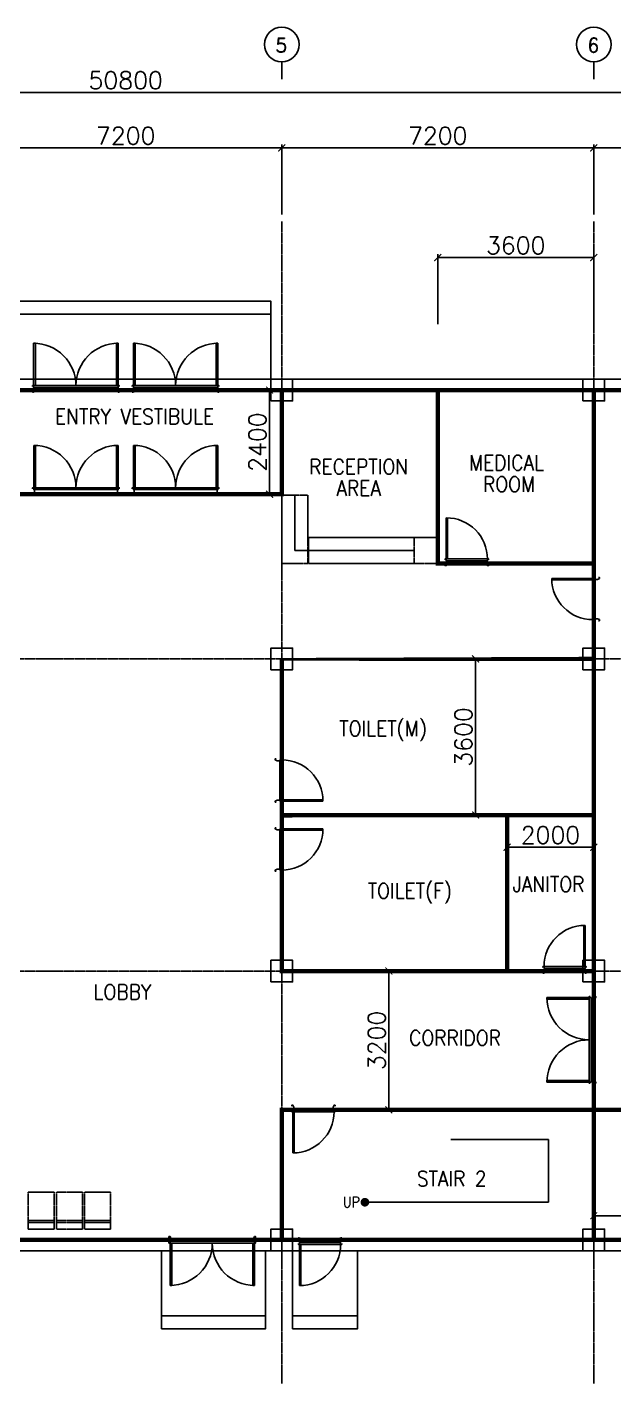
# Model space of a CAD drawing. Header units: millimetres. Extents: x -232466 to 860779, y -177975 to 311634.
# Drawn here: x 268070 to 281609, y -63111 to -31817 of the extents above; entities that cross this region are included whole.
import ezdxf
from ezdxf.enums import TextEntityAlignment as Align

# ---------------------------------------------------------------- set-up
doc = ezdxf.new("R2010")
doc.units = ezdxf.units.MM
for name, pattern in [('AXES', [50.800000000000004, 31.75, -6.35, 6.35, -6.35]), ('CENTER', [2, 1.25, -0.25, 0.25, -0.25]), ('HID', [2.3, 1.5, -0.8])]:
    doc.linetypes.add(name, pattern=pattern)
doc.layers.add('0 외형선', color=3, linetype='Continuous', lineweight=25)
doc.layers.add('TEXT', color=7, linetype='Continuous', lineweight=15)
for name, color, linetype in [('4ELE', 4, 'Continuous'), ('Center Line', 1, 'CENTER'), ('COL', 2, 'Continuous'), ('dim', 7, 'Continuous'), ('DOOR', 4, 'Continuous'), ('Equipment', 7, 'Continuous'), ('G', 3, 'Continuous'), ('LED', 7, 'Continuous'), ('SYM', 7, 'Continuous')]:
    doc.layers.add(name, color=color, linetype=linetype)
doc.styles.add('ROMAND', font='romand')
doc.styles.add('RomanS', font='romans.shx')
doc.dimstyles.new('HYUNDAI', dxfattribs={"dimscale": 120, "dimtxt": 3, "dimasz": 3, "dimexe": 1, "dimexo": 2, "dimgap": 1, "dimtad": 1, "dimdec": 0, "dimdsep": 46, "dimtxsty": 'RomanS', "dimcen": 0, "dimclrd": 256, "dimclre": 256, "dimclrt": 3, "dimadec": 0, "dimazin": 0, "dimtfac": 1, "dimtdec": 0, "dimtix": 1, "dimtmove": 2, "dimatfit": 3, "dimfxl": 1, "dimtvp": 1, "dimtolj": 1, "dimarcsym": 0})

# ---------------------------------------------------------------- blocks, each defined once
blk = doc.blocks.new('_ArchTick')
at = {"color": 0, "linetype": 'ByBlock', "const_width": 0.15}
blk.add_lwpolyline([(-0.5, -0.5), (0.5, 0.5)], dxfattribs=at)
blk = doc.blocks.new('*D810')
at = {"layer": 'Defpoints', "color": 0}
for p in [(295744.7824751275, -33323.91181997079), (244944.7824751275, -36301.82873644624), (295744.7824751275, -36301.82873644624)]:
    blk.add_point(p, dxfattribs=at)
at = {"layer": 'dim', "lineweight": -2}
for p, q in [((244944.7824751275, -36141.82873644624), (244944.7824751275, -33243.91181997079)), ((244944.7824751275, -33323.91181997079), (295744.7824751275, -33323.91181997079)), ((295744.7824751275, -36141.82873644624), (295744.7824751275, -33243.91181997079))]:
    blk.add_line(p, q, dxfattribs=at)
at = {"layer": 'dim', "lineweight": -2, "xscale": 160, "yscale": 160, "zscale": 160, "rotation": 180}
blk.add_blockref('_ArchTick', (244944.7824751275, -33323.91181997079), dxfattribs=at)
at = {"layer": 'dim', "lineweight": -2, "xscale": 160, "yscale": 160, "zscale": 160}
blk.add_blockref('_ArchTick', (295744.7824751275, -33323.91181997079), dxfattribs=at)
at = {"layer": 'dim', "color": 0, "insert": (270344.7824751275, -33043.91181997079), "char_height": 400, "attachment_point": 5, "style": 'RomanS', "bg_fill": 3, "box_fill_scale": 1.1, "bg_fill_color": 257, "bg_fill_transparency": 0}
blk.add_mtext('\\A1;50800', dxfattribs=at)
blk = doc.blocks.new('*D813')
at = {"layer": 'Defpoints', "color": 0}
for p in [(273944.7824751275, -34603.48460235391), (266744.7824751275, -36301.82873644624), (273944.7824751275, -36301.82873644624)]:
    blk.add_point(p, dxfattribs=at)
at = {"layer": 'dim', "lineweight": -2}
for p, q in [((266744.7824751275, -36141.82873644624), (266744.7824751275, -34523.48460235391)), ((266744.7824751275, -34603.48460235391), (273944.7824751275, -34603.48460235391)), ((273944.7824751275, -36141.82873644624), (273944.7824751275, -34523.48460235391))]:
    blk.add_line(p, q, dxfattribs=at)
at = {"layer": 'dim', "lineweight": -2, "xscale": 160, "yscale": 160, "zscale": 160, "rotation": 180}
blk.add_blockref('_ArchTick', (266744.7824751275, -34603.48460235391), dxfattribs=at)
at = {"layer": 'dim', "lineweight": -2, "xscale": 160, "yscale": 160, "zscale": 160}
blk.add_blockref('_ArchTick', (273944.7824751275, -34603.48460235391), dxfattribs=at)
at = {"layer": 'dim', "color": 0, "insert": (270344.7824751275, -34323.48460235391), "char_height": 400, "attachment_point": 5, "style": 'RomanS', "bg_fill": 3, "box_fill_scale": 1.1, "bg_fill_color": 257, "bg_fill_transparency": 0}
blk.add_mtext('\\A1;7200', dxfattribs=at)
blk = doc.blocks.new('*D814')
at = {"layer": 'Defpoints', "color": 0}
for p in [(281144.7824751275, -34603.48460235391), (273944.7824751275, -36301.82873644624), (281144.7824751275, -36301.82873644624)]:
    blk.add_point(p, dxfattribs=at)
at = {"layer": 'dim', "lineweight": -2}
for p, q in [((273944.7824751275, -36141.82873644624), (273944.7824751275, -34523.48460235391)), ((273944.7824751275, -34603.48460235391), (281144.7824751275, -34603.48460235391)), ((281144.7824751275, -36141.82873644624), (281144.7824751275, -34523.48460235391))]:
    blk.add_line(p, q, dxfattribs=at)
at = {"layer": 'dim', "lineweight": -2, "xscale": 160, "yscale": 160, "zscale": 160, "rotation": 180}
blk.add_blockref('_ArchTick', (273944.7824751275, -34603.48460235391), dxfattribs=at)
at = {"layer": 'dim', "lineweight": -2, "xscale": 160, "yscale": 160, "zscale": 160}
blk.add_blockref('_ArchTick', (281144.7824751275, -34603.48460235391), dxfattribs=at)
at = {"layer": 'dim', "color": 0, "insert": (277544.7824751275, -34323.48460235391), "char_height": 400, "attachment_point": 5, "style": 'RomanS', "bg_fill": 3, "box_fill_scale": 1.1, "bg_fill_color": 257, "bg_fill_transparency": 0}
blk.add_mtext('\\A1;7200', dxfattribs=at)
blk = doc.blocks.new('*D817')
at = {"layer": 'Defpoints', "color": 0}
for p in [(288344.7824751275, -34603.48460235391), (281144.7824751275, -36301.82873644624), (288344.7824751275, -36301.82873644624)]:
    blk.add_point(p, dxfattribs=at)
at = {"layer": 'dim', "lineweight": -2}
for p, q in [((281144.7824751275, -36141.82873644624), (281144.7824751275, -34523.48460235391)), ((281144.7824751275, -34603.48460235391), (288344.7824751275, -34603.48460235391)), ((288344.7824751275, -36141.82873644624), (288344.7824751275, -34523.48460235391))]:
    blk.add_line(p, q, dxfattribs=at)
at = {"layer": 'dim', "lineweight": -2, "xscale": 160, "yscale": 160, "zscale": 160, "rotation": 180}
blk.add_blockref('_ArchTick', (281144.7824751275, -34603.48460235391), dxfattribs=at)
at = {"layer": 'dim', "lineweight": -2, "xscale": 160, "yscale": 160, "zscale": 160}
blk.add_blockref('_ArchTick', (288344.7824751275, -34603.48460235391), dxfattribs=at)
at = {"layer": 'dim', "color": 0, "insert": (284744.7824751275, -34323.48460235391), "char_height": 400, "attachment_point": 5, "style": 'RomanS', "bg_fill": 3, "box_fill_scale": 1.1, "bg_fill_color": 257, "bg_fill_transparency": 0}
blk.add_mtext('\\A1;7200', dxfattribs=at)
blk = doc.blocks.new('D2000')
at = {"color": 8}
for p, q in [((-45, -45.00000000000364), (-45, -1955.000000000004)), ((0, -1935.000000000004), (0, -65.00000000116052))]:
    blk.add_line(p, q, dxfattribs=at)
for points in [[(-25, -3.637978807091713e-12), (0, -3.637978807091713e-12), (0, -25.00000000000364), (-45, -25.00000000000364), (-45, -45.00000000000364), (-105.0000000000146, -45.00000000000364), (-150.0000000000146, -25.00000000000364), (-150.0000000000146, -3.637978807091713e-12), (-130.0000000000146, -3.637978807091713e-12)], [(975.0000000005748, -25.00000000116779), (0, -25.00000000116779), (0, -65.00000000116779), (975.0000000005748, -65.00000000113869), (975.0000000005675, -25.00000000116779)], [(-25, -2000.000000000182), (0, -2000.000000000182), (0, -1975.000000000182), (-45, -1975.000000000182), (-45, -1955.000000000182), (-105.0000000000146, -1955.000000000182), (-150.0000000000146, -1975.000000000182), (-150.0000000000146, -2000.000000000182), (-130.0000000000146, -2000.000000000182)], [(975.0000000005748, -1975.000000000175), (0, -1975.000000000175), (0, -1935.000000000175), (975.0000000005748, -1935.000000000204), (975.0000000005675, -1975.000000000175)]]:
    blk.add_lwpolyline(points)
at = {"ltscale": 0.2}
for centre, start, end in [((0, -25.00000000000364), 270, 0), ((0, -1975.000000001161), 0, 90)]:
    blk.add_arc(centre, 975.0000000005784, start, end, dxfattribs=at)
blk = doc.blocks.new('SD1')
at = {"color": 8}
for p, q in [((-55, 200.0000000000146), (-974.9999999988358, 200.0000000000146)), ((-955, 155.0000000000146), (-45, 155.0000000000146))]:
    blk.add_line(p, q, dxfattribs=at)
for points in [[(-25, 1149.999999998858), (-25, 200.0000000000146), (-55, 200.0000000000146), (-54.9999999999709, 1149.526197636391)], [(-1000, 180.0000000000146), (-1000, 200.0000000000146), (-975, 200.0000000000146), (-975, 155.0000000000146), (-955, 155.0000000000146), (-955, 95.00000000000001), (-975, 50.00000000000001), (-1000, 50.00000000000001), (-1000, 70.00000000000001)], [(0, 180.0000000000146), (0, 200.0000000000146), (-25, 200.0000000000146), (-25, 155.0000000000146), (-45, 155.0000000000146), (-45, 95.00000000000001), (-25, 50.00000000000001), (0, 50.00000000000001), (0, 70.00000000000001)]]:
    blk.add_lwpolyline(points)
blk.add_arc((-25, 200.0000000000146), 949.9999999988358, 90, 180)
blk = doc.blocks.new('*D834')
at = {"layer": 'Defpoints', "color": 0}
for p in [(275542.4722985105, -53590.05910731762), (276416.0838809102, -53590.05910731762), (275542.472298541, -56790.05910730999)]:
    blk.add_point(p, dxfattribs=at)
at = {"layer": 'dim', "lineweight": -2}
for p, q in [((275702.4722985105, -53590.05910731762), (276496.0838809102, -53590.05910731762)), ((276416.0838809102, -56790.05910730999), (276416.0838809102, -53590.05910731762)), ((275702.472298541, -56790.05910730999), (276496.0838809102, -56790.05910730999))]:
    blk.add_line(p, q, dxfattribs=at)
at = {"layer": 'dim', "lineweight": -2, "xscale": 160, "yscale": 160, "zscale": 160}
for p, rotation in [((276416.0838809102, -53590.05910731762), 90), ((276416.0838809102, -56790.05910730999), 270)]:
    blk.add_blockref('_ArchTick', p, dxfattribs=dict(at, rotation=rotation))
at = {"layer": 'dim', "color": 0, "insert": (276136.0838809102, -55190.05910731381), "char_height": 400, "attachment_point": 5, "rotation": 90, "style": 'RomanS', "bg_fill": 3, "box_fill_scale": 1.1, "bg_fill_color": 257, "bg_fill_transparency": 0}
blk.add_mtext('\\A1;3200', dxfattribs=at)
blk = doc.blocks.new('*D841')
at = {"layer": 'Defpoints', "color": 0}
for p in [(272790.7020892892, -40190.05910717166), (273664.313671689, -40190.05910717166), (272790.7020893198, -42590.0591072933)]:
    blk.add_point(p, dxfattribs=at)
at = {"layer": 'dim', "lineweight": -2}
for p, q in [((272950.7020892892, -40190.05910717166), (273744.313671689, -40190.05910717166)), ((273664.313671689, -42590.0591072933), (273664.313671689, -40190.05910717166)), ((272950.7020893198, -42590.0591072933), (273744.313671689, -42590.0591072933))]:
    blk.add_line(p, q, dxfattribs=at)
at = {"layer": 'dim', "lineweight": -2, "xscale": 160, "yscale": 160, "zscale": 160}
for p, rotation in [((273664.313671689, -40190.05910717166), 90), ((273664.313671689, -42590.0591072933), 270)]:
    blk.add_blockref('_ArchTick', p, dxfattribs=dict(at, rotation=rotation))
at = {"layer": 'dim', "color": 0, "insert": (273384.313671689, -41390.05910723248), "char_height": 400, "attachment_point": 5, "rotation": 90, "style": 'RomanS', "bg_fill": 3, "box_fill_scale": 1.1, "bg_fill_color": 257, "bg_fill_transparency": 0}
blk.add_mtext('\\A1;2400', dxfattribs=at)
blk = doc.blocks.new('주열')
at = {"layer": 'SYM'}
blk.add_line((0, 600), (0, 0), dxfattribs=at)
blk.add_circle((0, 1200), 600, dxfattribs=at)
blk = doc.blocks.new('*D847')
at = {"layer": 'Defpoints', "color": 0}
for p in [(277544.7056521453, -46390.14839294711), (278418.3172345451, -46390.14839294711), (277544.7824751275, -49990.05910722319)]:
    blk.add_point(p, dxfattribs=at)
at = {"layer": 'dim', "lineweight": -2}
for p, q in [((277704.7056521453, -46390.14839294711), (278498.3172345451, -46390.14839294711)), ((278418.3172345451, -49990.05910722319), (278418.3172345451, -46390.14839294711)), ((277704.7824751275, -49990.05910722319), (278498.3172345451, -49990.05910722319))]:
    blk.add_line(p, q, dxfattribs=at)
at = {"layer": 'dim', "lineweight": -2, "xscale": 160, "yscale": 160, "zscale": 160}
for p, rotation in [((278418.3172345451, -46390.14839294711), 90), ((278418.3172345451, -49990.05910722319), 270)]:
    blk.add_blockref('_ArchTick', p, dxfattribs=dict(at, rotation=rotation))
at = {"layer": 'dim', "color": 0, "insert": (278138.3172345451, -48190.10375008515), "char_height": 400, "attachment_point": 5, "rotation": 90, "style": 'RomanS', "bg_fill": 3, "box_fill_scale": 1.1, "bg_fill_color": 257, "bg_fill_transparency": 0}
blk.add_mtext('\\A1;3600', dxfattribs=at)
blk = doc.blocks.new('*D848')
at = {"layer": 'Defpoints', "color": 0}
for p in [(279145.1942002131, -49990.05910728042), (281145.1941673739, -49984.63491840465), (281145.1941673739, -50733.87127076859)]:
    blk.add_point(p, dxfattribs=at)
at = {"layer": 'dim', "lineweight": -2}
for p, q in [((279145.1942002131, -50150.05910728042), (279145.1942002131, -50813.87127076859)), ((281145.1941673739, -50144.63491840465), (281145.1941673739, -50813.87127076859)), ((279145.1942002131, -50733.87127076859), (281145.1941673739, -50733.87127076859))]:
    blk.add_line(p, q, dxfattribs=at)
at = {"layer": 'dim', "lineweight": -2, "xscale": 160, "yscale": 160, "zscale": 160, "rotation": 180}
blk.add_blockref('_ArchTick', (279145.1942002131, -50733.87127076859), dxfattribs=at)
at = {"layer": 'dim', "lineweight": -2, "xscale": 160, "yscale": 160, "zscale": 160}
blk.add_blockref('_ArchTick', (281145.1941673739, -50733.87127076859), dxfattribs=at)
at = {"layer": 'dim', "color": 0, "insert": (280145.1941837935, -50453.87127076859), "char_height": 400, "attachment_point": 5, "style": 'RomanS', "bg_fill": 3, "box_fill_scale": 1.1, "bg_fill_color": 257, "bg_fill_transparency": 0}
blk.add_mtext('\\A1;2000', dxfattribs=at)
blk = doc.blocks.new('*D849')
at = {"layer": 'Defpoints', "color": 0}
for p in [(281144.7824751275, -37132.78651307234), (277544.7824751275, -38831.13064716467), (281144.7824751275, -38831.13064716467)]:
    blk.add_point(p, dxfattribs=at)
at = {"layer": 'dim', "lineweight": -2}
for p, q in [((277544.7824751275, -38671.13064716467), (277544.7824751275, -37052.78651307234)), ((277544.7824751275, -37132.78651307234), (281144.7824751275, -37132.78651307234)), ((281144.7824751275, -38671.13064716467), (281144.7824751275, -37052.78651307234))]:
    blk.add_line(p, q, dxfattribs=at)
at = {"layer": 'dim', "lineweight": -2, "xscale": 160, "yscale": 160, "zscale": 160, "rotation": 180}
blk.add_blockref('_ArchTick', (277544.7824751275, -37132.78651307234), dxfattribs=at)
at = {"layer": 'dim', "lineweight": -2, "xscale": 160, "yscale": 160, "zscale": 160}
blk.add_blockref('_ArchTick', (281144.7824751275, -37132.78651307234), dxfattribs=at)
at = {"layer": 'dim', "color": 0, "insert": (279344.7824751275, -36852.78651307234), "char_height": 400, "attachment_point": 5, "style": 'RomanS', "bg_fill": 3, "box_fill_scale": 1.1, "bg_fill_color": 257, "bg_fill_transparency": 0}
blk.add_mtext('\\A1;3600', dxfattribs=at)
blk = doc.blocks.new('*D850')
at = {"layer": 'Defpoints', "color": 0}
for p in [(281145.194167368, -58490.5815593441), (284744.7824751428, -58485.15737047596), (284744.7824751428, -59234.39372283228)]:
    blk.add_point(p, dxfattribs=at)
at = {"layer": 'dim', "lineweight": -2}
for p, q in [((281145.194167368, -58650.5815593441), (281145.194167368, -59314.39372283228)), ((284744.7824751428, -58645.15737047596), (284744.7824751428, -59314.39372283228)), ((281145.194167368, -59234.39372283228), (284744.7824751428, -59234.39372283228))]:
    blk.add_line(p, q, dxfattribs=at)
at = {"layer": 'dim', "lineweight": -2, "xscale": 160, "yscale": 160, "zscale": 160, "rotation": 180}
blk.add_blockref('_ArchTick', (281145.194167368, -59234.39372283228), dxfattribs=at)
at = {"layer": 'dim', "lineweight": -2, "xscale": 160, "yscale": 160, "zscale": 160}
blk.add_blockref('_ArchTick', (284744.7824751428, -59234.39372283228), dxfattribs=at)
at = {"layer": 'dim', "color": 0, "insert": (282944.9883212554, -58954.39372283228), "char_height": 400, "attachment_point": 5, "style": 'RomanS', "bg_fill": 3, "box_fill_scale": 1.1, "bg_fill_color": 257, "bg_fill_transparency": 0}
blk.add_mtext('\\A1;3600', dxfattribs=at)

msp = doc.modelspace()

# ---------------------------------------------------------------- linework, layer by layer
for p, q in [((277844.5577786527, -57477.36058353999), (280103.7235716624, -57477.36058353999)), ((280103.7235716624, -57477.36058353999), (280103.7235716624, -58922.36058353994)), ((275864.5577786527, -58922.36058353994), (280103.7235716624, -58922.36058353994))]:
    msp.add_line(p, q)
msp.add_lwpolyline([(277844.5577786527, -57477.36058354, 0, 160, 0), (278324.5577786527, -57477.36058354, 0, 0, 0), (277844.5577786527, -57477.36058354, 0, 0, 0)], format="xyseb")
at = {"layer": '0 외형선', "linetype": 'Continuous'}
msp.add_lwpolyline([(244694.7825079992, -39940.05910714988), (295993.3093369337, -39940.05910714988), (295993.3093369337, -60040.0591071774), (244694.7825079992, -60040.05910717743)], close=True, dxfattribs=at)
at = {"layer": '0 외형선', "linetype": 'Continuous', "const_width": 100}
for points in [[(266746.2556133661, -40190.05910717166), (273944.7824751267, -40190.05910717166), (273944.7824751284, -42590.0591072933), (266746.2556133678, -42590.0591072933)], [(277544.7824751275, -40190.05910724131), (281144.7824751275, -40190.05910724132), (281144.7824751216, -44190.05910725851), (277544.7824751216, -44190.05910725849)], [(281144.7825079696, -40190.05910734434), (295744.7824751275, -40190.05910741397), (295744.7824751275, -53590.19732718831), (284744.7824751428, -53590.05910736151), (284744.7824751275, -56790.05910734434), (281144.3707933959, -56790.05910734434)], [(273944.7825079727, -46390.05910730999), (281144.6287306276, -46390.23767849187), (281144.5394475586, -49990.05910723274), (273944.7825079667, -49990.05910740442)], [(273944.7825079696, -49990.05910722318), (279145.1942002131, -49990.0591072232), (279145.1942002071, -53590.05910731763), (273944.7825079637, -53590.05910731761)], [(279145.194167371, -49990.05910723272), (281145.1941673739, -49990.05910723274), (281145.194167368, -53590.05910732716), (279145.194167365, -53590.05910732715)], [(273944.7824836113, -56790.05916579725), (281144.7824751275, -56790.05910734434), (281144.7825079667, -59790.0591071774), (273944.7825079667, -59790.05910717738)], [(281146.2556461605, -56790.05910734432), (284744.7824751275, -56790.05910734434), (284744.7824751275, -59790.0591071774), (281146.2556461605, -59790.0591071774)]]:
    msp.add_lwpolyline(points, close=True, dxfattribs=at)
for points in [[(273944.4293519318, -40190.05910730999), (277544.7824751275, -40190.05910732716)], [(266743.3093040916, -59790.0591071774), (273944.7824751275, -59790.05910730999)]]:
    msp.add_lwpolyline(points, dxfattribs=at)
at = {"layer": '4ELE'}
for p, q in [((266996.2556462142, -38440.05910714989), (273694.429384774, -38440.05910714989)), ((271172.6472712099, -61540.05910717743), (273572.6472712099, -61540.05910717743)), ((275694.7825079667, -61540.0591071774), (274194.7825079667, -61540.0591071774))]:
    msp.add_line(p, q, dxfattribs=at)
for points in [[(267221.2556462142, -39940.05910714989), (266996.2556462142, -39940.05910714988), (266996.2556462142, -38140.05910714989), (273694.429384774, -38140.05910714989), (273694.429384774, -39940.05910714989), (273469.429384774, -39940.05910714989)], [(271397.6472712099, -60040.05910717743), (271172.6472712099, -60040.05910717743), (271172.6472712099, -61840.05910717743), (273572.6472712099, -61840.05910717743), (273572.6472712099, -60040.05910717743), (273347.6472712099, -60040.05910717743)], [(275694.7825079667, -60040.0591071774), (275694.7825079667, -61840.0591071774), (274194.7825079667, -61840.0591071774), (274194.7825079667, -60040.0591071774)]]:
    msp.add_lwpolyline(points, dxfattribs=at)
at = {"layer": 'Center Line', "linetype": 'AXES'}
for p, q in [((240376.2278435066, -40190.05910714988), (299217.4441179645, -40190.05910743054)), ((240376.2278434771, -46390.05910714988), (299217.444117935, -46390.05910743054)), ((240376.2278434427, -53590.05910714988), (299217.444117935, -53590.05910743054)), ((240376.2278434132, -59790.05910714988), (299217.4441179055, -59790.05910743054))]:
    msp.add_line(p, q, dxfattribs=at)
at = {"layer": 'COL'}
for points in [[(273694.429384774, -40440.05910730999), (273694.429384774, -39940.05910730999), (274194.429384774, -39940.05910730999), (274194.429384774, -40440.05910730999)], [(280894.7825079696, -40440.05910734434), (280894.7825079696, -39940.05910734434), (281394.7825079696, -39940.05910734434), (281394.7825079696, -40440.05910734434)], [(273694.7825079727, -46640.05910730999), (273694.7825079727, -46140.05910730999), (274194.7825079727, -46140.05910730999), (274194.7825079727, -46640.05910730999)], [(280894.7825079696, -46640.05910734434), (280894.7825079696, -46140.05910734434), (281394.7825079696, -46140.05910734434), (281394.7825079696, -46640.05910734434)], [(273694.7825079637, -53840.05910730999), (273694.7825079637, -53340.05910730999), (274194.7825079637, -53340.05910730999), (274194.7825079637, -53840.05910730999)], [(280894.7825079696, -53840.05910734434), (280894.7825079696, -53340.05910734434), (281394.7825079696, -53340.05910734434), (281394.7825079696, -53840.05910734434)], [(273694.7825079667, -60040.05910717738), (273694.7825079667, -59540.05910717738), (274194.7825079667, -59540.05910717738), (274194.7825079667, -60040.05910717738)], [(280894.7825079696, -60040.0591071774), (280894.7825079696, -59540.0591071774), (281394.7825079696, -59540.0591071774), (281394.7825079696, -60040.0591071774)]]:
    msp.add_lwpolyline(points, close=True, dxfattribs=at)
at = {"layer": 'Equipment', "color": 8, "linetype": 'HID'}
for p, q in [((276999.7824751274, -44190.05910725846), (276999.7824751274, -43590.05910725849)), ((274564.7824751275, -43890.05910725849), (276999.7824751274, -43890.05910725849)), ((268694.7825079696, -58690.05910717743), (268094.7825079696, -58690.05910717743)), ((268094.7825079696, -59540.05910717743), (268094.7825079696, -58690.05910717743)), ((268694.7825079696, -59540.05910717743), (268694.7825079696, -58690.05910717743)), ((269344.7825079696, -58690.05910717743), (268744.7825079696, -58690.05910717743)), ((268744.7825079696, -59540.05910717743), (268744.7825079696, -58690.05910717743)), ((269344.7825079697, -59540.05910717743), (269344.7825079696, -58690.05910717743)), ((269394.7825079697, -59540.05910717743), (269394.7825079696, -58690.05910717743)), ((269994.7825079696, -58690.05910717743), (269394.7825079696, -58690.05910717743)), ((269994.7825079697, -59540.05910717743), (269994.7825079696, -58690.05910717743)), ((268694.7825079696, -59340.05910717743), (268094.7825079696, -59340.05910717743)), ((268694.7825079696, -59390.05910717743), (268094.7825079696, -59390.05910717743)), ((269344.7825079696, -59340.05910717743), (268744.7825079696, -59340.05910717743)), ((269344.7825079696, -59390.05910717743), (268744.7825079696, -59390.05910717743)), ((269994.7825079696, -59340.05910717743), (269394.7825079696, -59340.05910717743)), ((269994.7825079696, -59390.05910717743), (269394.7825079696, -59390.05910717743)), ((268694.7825079696, -59540.05910717743), (268094.7825079696, -59540.05910717743)), ((269344.7825079697, -59540.05910717743), (268744.7825079696, -59540.05910717743)), ((269994.7825079697, -59540.05910717743), (269394.7825079697, -59540.05910717743))]:
    msp.add_line(p, q, dxfattribs=at)
msp.add_lwpolyline([(273944.7824751275, -44190.05910725849), (274544.7824751275, -44190.05910725849), (274544.7824751275, -42610.05910725857), (273944.7824751275, -42610.05910725852)], close=True, dxfattribs=at)
for points in [[(274244.7824751275, -42610.05910725852), (274244.7824751275, -43890.05910725849), (274544.7824751275, -43890.05910725849)], [(277579.7824751275, -43590.05910725849), (274564.7824751275, -43590.05910725846), (274564.7824751275, -44190.05910725849), (277579.7824751275, -44190.05910725849)]]:
    msp.add_lwpolyline(points, dxfattribs=at)
at = {"layer": 'LED', "const_width": 100}
msp.add_lwpolyline([(275875.978862019, -58971.03869828094, -1), (275853.1366952863, -58873.68246879893, -1)], format="xyb", close=True, dxfattribs=at)

# ---------------------------------------------------------------- block references
at = {"layer": 'DOOR'}
for name, p, rotation in [('D2000', (268195.5190442462, -40085.05910717166), 90.00000000000024), ('D2000', (268196.9921824872, -42440.0591072933), 90.00000000000024), ('SD1', (281324.7824751275, -44509.35634025543), 90.00000000000024), ('SD1', (273746.2556790056, -49693.83215090814), 270.0000000000002), ('D2000', (281039.44395954, -56176.14812291034), 180), ('SD1', (274177.0287810265, -56635.05910730998), 180), ('SD1', (274328.128634448, -59695.05910672739), 180)]:
    msp.add_blockref(name, p, dxfattribs=dict(at, rotation=rotation))
at = {"layer": 'DOOR', "xscale": -1}
for name, p, rotation in [('D2000', (272495.5190442466, -40085.05910717166), 269.9999999999998), ('D2000', (272496.9921824876, -42440.0591072933), 269.9999999999998), ('SD1', (273746.2556790056, -50286.28606353823), 269.9999999999998), ('D2000', (271341.6168950966, -59865.05910723301), 89.99999999999973)]:
    msp.add_blockref(name, p, dxfattribs=dict(at, rotation=rotation))
msp.add_blockref('SD1', (277715.6858586717, -44285.05910722414), dxfattribs=at)
at = {"layer": 'DOOR'}
msp.add_blockref('SD1', (280971.3445073406, -53685.05910729281), dxfattribs=at)

# ---------------------------------------------------------------- texts
at = {"layer": 'G', "color": 3, "style": 'RomanS', "width": 0.9}
for s, p in [('ENTRY VESTIBULE', (270549.2014493417, -40797.57813643882)), ('RECEPTION', (275721.1199757381, -41956.80125442421)), ('MEDICAL', (279132.9981287391, -41866.19034694775)), ('ROOM', (279189.4557606748, -42360.19462638494)), ('AREA', (275721.1199757381, -42450.80553386138)), ('TOILET(M)', (276285.8696998848, -48020.42987157856)), ('TOILET(F)', (276901.5526656141, -51765.61225275259)), ('JANITOR', (280101.0543416102, -51587.27023461054)), ('LOBBY', (270271.387806408, -54071.72690268611)), ('CORRIDOR', (277944.4548590223, -55131.46114754591)), ('STAIR 2', (277867.9547790812, -58377.3086583496))]:
    msp.add_text(s, height=350, dxfattribs=at).set_placement(p, align=Align.MIDDLE)
at = {"layer": 'SYM', "style": 'ROMAND'}
for s, p in [('5', (273789.1895622151, -32401.29899658952)), ('6', (280989.1895622151, -32401.29899658952))]:
    msp.add_text(s, height=336.3505566999912, dxfattribs=at).set_placement(p)
at = {"layer": 'TEXT', "color": 0, "linetype": 'Continuous', "style": 'RomanS', "width": 0.85}
msp.add_text('UP', height=250, dxfattribs=at).set_placement((275356.06517564, -59043.5525343426))

# ---------------------------------------------------------------- dimensions: what is measured, and where the dimension line sits
at = {"layer": 'dim'}
dim = msp.add_linear_dim(base=(295744.7824751275, -33323.91181997079), p1=(244944.7824751275, -36301.82873644624), p2=(295744.7824751275, -36301.82873644624), dimstyle='HYUNDAI', override={"dimscale": 80, "dimtxt": 5, "dimasz": 2, "dimpost": '\\X', "dimblk1": 'ArchTick', "dimblk2": 'ArchTick', "dimsah": 1, "dimclrt": 0, "dimtfill": 1}, dxfattribs=at)
dim.commit()
dim.dimension.update_dxf_attribs({"geometry": '*D810', "text_midpoint": (270344.7824751275, -33043.91181997079)})

# ---------------------------------------------------------------- next in the draw order: block references
at = {"layer": 'SYM', "xscale": -0.6666666666666666, "yscale": 0.6666666666666666, "zscale": 0.6666666666666666, "rotation": 359.9999999999999}
for p in [(273944.7823819058, -33017.10269369875), (281144.7823819058, -33017.10269369875)]:
    msp.add_blockref('주열', p, dxfattribs=at)

# ---------------------------------------------------------------- next in the draw order: dimensions: what is measured, and where the dimension line sits
at = {"layer": 'dim'}
dim = msp.add_linear_dim(base=(273944.7824751275, -34603.48460235391), p1=(266744.7824751275, -36301.82873644624), p2=(273944.7824751275, -36301.82873644624), dimstyle='HYUNDAI', override={"dimscale": 80, "dimtxt": 5, "dimasz": 2, "dimpost": '\\X', "dimblk1": 'ArchTick', "dimblk2": 'ArchTick', "dimsah": 1, "dimclrt": 0, "dimtfill": 1}, dxfattribs=at)
dim.commit()
dim.dimension.update_dxf_attribs({"geometry": '*D813', "text_midpoint": (270344.7824751275, -34323.48460235391)})
for base, p1, p2, picture, middle in [((273664.313671689, -40190.05910717166), (272790.7020893198, -42590.0591072933), (272790.7020892892, -40190.05910717166), '*D841', (273384.313671689, -41390.05910723248)), ((278418.3172345451, -46390.14839294711), (277544.7824751275, -49990.05910722319), (277544.7056521453, -46390.14839294711), '*D847', (278138.3172345451, -48190.10375008515)), ((276416.0838809102, -53590.05910731762), (275542.472298541, -56790.05910730999), (275542.4722985105, -53590.05910731762), '*D834', (276136.0838809102, -55190.05910731381))]:
    dim = msp.add_linear_dim(base=base, p1=p1, p2=p2, angle=90, dimstyle='HYUNDAI', override={"dimscale": 80, "dimtxt": 5, "dimasz": 2, "dimpost": '\\X', "dimblk1": 'ArchTick', "dimblk2": 'ArchTick', "dimsah": 1, "dimclrt": 0, "dimtfill": 1}, dxfattribs=at)
    dim.commit()
    dim.dimension.update_dxf_attribs({"geometry": picture, "text_midpoint": middle})

# ---------------------------------------------------------------- next in the draw order: dimensions: what is measured, and where the dimension line sits
dim = msp.add_linear_dim(base=(281144.7824751275, -34603.48460235391), p1=(273944.7824751275, -36301.82873644624), p2=(281144.7824751275, -36301.82873644624), dimstyle='HYUNDAI', override={"dimscale": 80, "dimtxt": 5, "dimasz": 2, "dimpost": '\\X', "dimblk1": 'ArchTick', "dimblk2": 'ArchTick', "dimsah": 1, "dimclrt": 0, "dimtfill": 1}, dxfattribs=at)
dim.commit()
dim.dimension.update_dxf_attribs({"geometry": '*D814', "text_midpoint": (277544.7824751275, -34323.48460235391)})

# ---------------------------------------------------------------- next in the draw order: linework, layer by layer
at = {"layer": 'Center Line', "linetype": 'AXES'}
for p, q in [((273944.7824751275, -36301.82873644624), (273944.7824751275, -63111.47656433174)), ((281144.7824751275, -36301.82873644624), (281144.7824751275, -63111.47656433174))]:
    msp.add_line(p, q, dxfattribs=at)

# ---------------------------------------------------------------- next in the draw order: dimensions: what is measured, and where the dimension line sits
at = {"layer": 'dim'}
for base, p1, p2, picture, middle in [((288344.7824751275, -34603.48460235391), (281144.7824751275, -36301.82873644624), (288344.7824751275, -36301.82873644624), '*D817', (284744.7824751275, -34323.48460235391)), ((281144.7824751275, -37132.78651307234), (277544.7824751275, -38831.13064716467), (281144.7824751275, -38831.13064716467), '*D849', (279344.7824751275, -36852.78651307234)), ((281145.1941673739, -50733.87127076859), (279145.1942002131, -49990.05910728042), (281145.1941673739, -49984.63491840465), '*D848', (280145.1941837935, -50453.87127076859)), ((284744.7824751428, -59234.39372283228), (281145.194167368, -58490.5815593441), (284744.7824751428, -58485.15737047596), '*D850', (282944.9883212554, -58954.39372283228))]:
    dim = msp.add_linear_dim(base=base, p1=p1, p2=p2, dimstyle='HYUNDAI', override={"dimscale": 80, "dimtxt": 5, "dimasz": 2, "dimpost": '\\X', "dimblk1": 'ArchTick', "dimblk2": 'ArchTick', "dimsah": 1, "dimclrt": 0, "dimtfill": 1}, dxfattribs=at)
    dim.commit()
    dim.dimension.update_dxf_attribs({"geometry": picture, "text_midpoint": middle})

doc.saveas('drawing.dxf')
